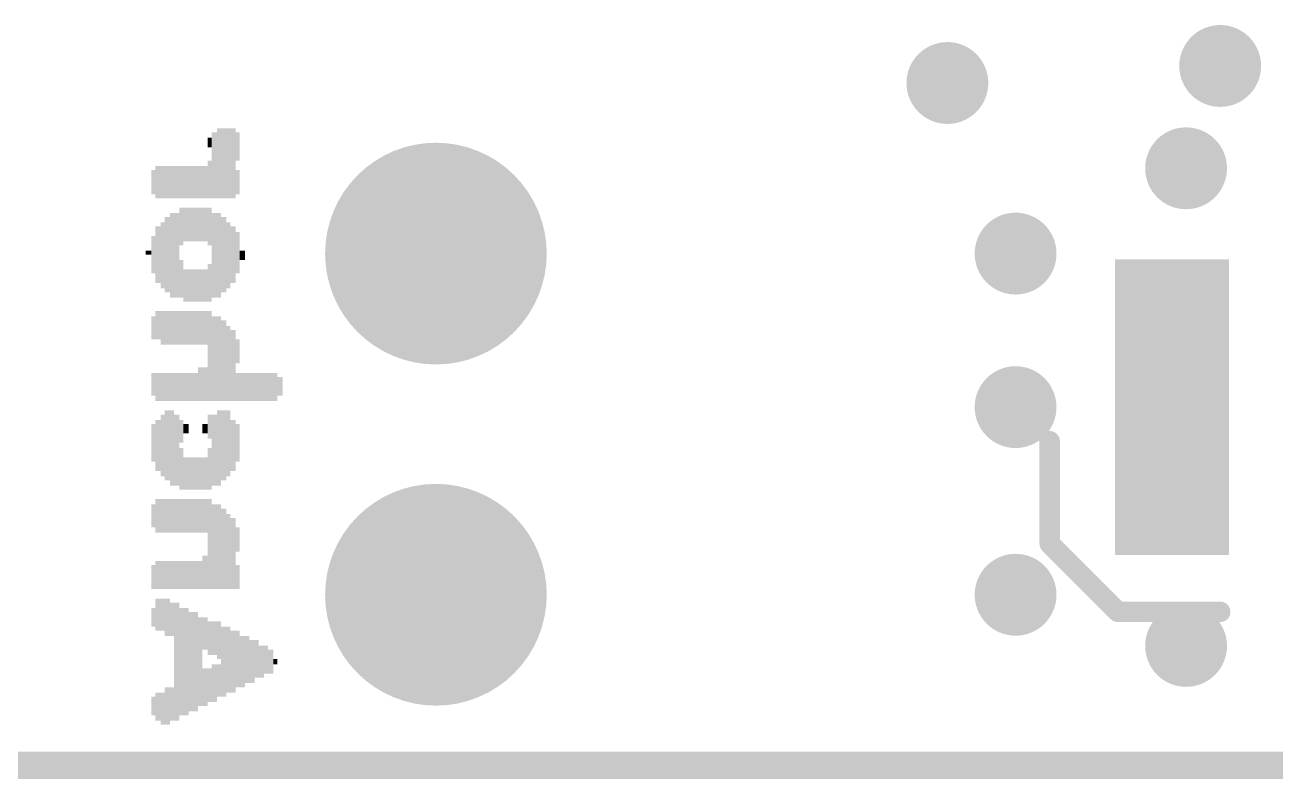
# Model space of a CAD drawing. Extents: x -17 to 166, y -13 to 51.
# Drawn here: x 4.56 to 13.87, y -0.1 to 5.51 of the extents above; entities that cross this region are included whole.
import ezdxf

# ---------------------------------------------------------------- set-up
doc = ezdxf.new("R2010")
doc.units = 0
for name, color, linetype in [('1', 12, 'CONTINUOUS'), ('16', 132, 'CONTINUOUS'), ('18', 110, 'CONTINUOUS'), ('20', 31, 'CONTINUOUS'), ('21', 41, 'CONTINUOUS'), ('22', 40, 'CONTINUOUS')]:
    doc.layers.add(name, color=color, linetype=linetype)

# ---------------------------------------------------------------- blocks, each defined once
blk = doc.blocks.new('RECT')
blk.add_solid([(-0.5, -0.5), (0.5, -0.5), (-0.5, 0.5), (0.5, 0.5)])
blk = doc.blocks.new('ROUNDV')
at = {"const_width": 0.5}
blk.add_lwpolyline([(0, -0.25, 1), (0, 0.25, 1), (0, -0.25)], format="xyb", dxfattribs=at)

msp = doc.modelspace()

# ---------------------------------------------------------------- linework, layer by layer
at = {"layer": '1', "const_width": 0.2032}
msp.add_lwpolyline([(25.4, 0), (0, 0)], dxfattribs=at)
at = {"layer": '16', "const_width": 0.2032}
msp.add_lwpolyline([(25.4, 0), (0, 0)], dxfattribs=at)
at = {"layer": '20', "const_width": 0.2032}
msp.add_lwpolyline([(60.96, 0), (0, 0)], dxfattribs=at)
at = {"layer": '21', "const_width": 0.1524}
for points in [[(12.192, 1.651), (12.192, 2.413)], [(12.7, 1.143), (12.192, 1.651)], [(13.462, 1.143), (12.7, 1.143)]]:
    msp.add_lwpolyline(points, dxfattribs=at)
at = {"layer": '21', "const_width": 0.0762}
for points in [[(12.2301, 2.413, 1), (12.1539, 2.413)], [(12.1539, 1.651, 1), (12.2301, 1.651)], [(12.2189, 1.6779, 1), (12.1651, 1.6241)], [(12.7, 1.1811, 1), (12.7, 1.1049)], [(13.462, 1.1049, 1), (13.462, 1.1811)], [(12.6731, 1.1161, 1), (12.7269, 1.1699)]]:
    msp.add_lwpolyline(points, format="xyb", dxfattribs=at)

# ---------------------------------------------------------------- block references
at = {"layer": '1', "xscale": 2.2, "yscale": 0.85, "rotation": 90}
msp.add_blockref('RECT', (13.103, 2.667), dxfattribs=at)
at = {"layer": '18'}
for p, xscale, yscale in [((13.462, 5.207), 0.6096, 0.6096), ((13.462, 5.207), 0.6096, 0.6096), ((11.43, 5.08), 0.6096, 0.6096), ((11.43, 5.08), 0.6096, 0.6096), ((13.208, 4.445), 0.6096, 0.6096), ((13.208, 4.445), 0.6096, 0.6096), ((7.62, 3.81), 1.651, 1.651), ((7.62, 3.81), 1.651, 1.651), ((11.938, 3.81), 0.6096, 0.6096), ((11.938, 3.81), 0.6096, 0.6096), ((11.938, 2.667), 0.6096, 0.6096), ((11.938, 2.667), 0.6096, 0.6096), ((7.62, 1.27), 1.651, 1.651), ((7.62, 1.27), 1.651, 1.651), ((11.938, 1.27), 0.6096, 0.6096), ((11.938, 1.27), 0.6096, 0.6096), ((13.208, 0.889), 0.6096, 0.6096), ((13.208, 0.889), 0.6096, 0.6096)]:
    msp.add_blockref('ROUNDV', p, dxfattribs=dict(at, xscale=xscale, yscale=yscale))
at = {"layer": '22', "rotation": 90}
for p, xscale, yscale in [((5.934, 4.637), 0.07, 0.03), ((5.969, 4.467), 0.49, 0.04), ((6.004, 4.482), 0.52, 0.03), ((6.039, 4.482), 0.52, 0.04), ((6.074, 4.482), 0.52, 0.03), ((6.109, 4.482), 0.52, 0.04), ((6.144, 4.607), 0.21, 0.03), ((5.934, 4.362), 0.28, 0.03), ((5.514, 4.342), 0.18, 0.03), ((5.549, 4.342), 0.24, 0.04), ((5.584, 4.342), 0.24, 0.03), ((5.619, 4.342), 0.24, 0.04), ((5.654, 4.342), 0.24, 0.03), ((5.689, 4.342), 0.24, 0.04), ((5.724, 4.342), 0.24, 0.03), ((5.759, 4.342), 0.24, 0.04), ((5.794, 4.342), 0.24, 0.03), ((5.829, 4.342), 0.24, 0.04), ((5.864, 4.342), 0.24, 0.03), ((5.899, 4.342), 0.24, 0.04), ((6.144, 4.342), 0.18, 0.03), ((5.654, 3.797), 0.63, 0.03), ((5.689, 3.797), 0.63, 0.04), ((5.724, 4.012), 0.28, 0.03), ((5.759, 4.027), 0.25, 0.04), ((5.794, 4.027), 0.25, 0.03), ((5.829, 4.027), 0.25, 0.04), ((5.864, 4.027), 0.25, 0.03), ((5.899, 4.027), 0.25, 0.04), ((5.934, 4.012), 0.28, 0.03), ((5.969, 3.797), 0.63, 0.04), ((6.004, 3.797), 0.63, 0.03), ((5.549, 3.802), 0.42, 0.04), ((5.584, 3.797), 0.49, 0.03), ((5.619, 3.802), 0.56, 0.04), ((6.039, 3.802), 0.56, 0.04), ((6.074, 3.797), 0.49, 0.03), ((6.109, 3.802), 0.42, 0.04), ((5.514, 3.802), 0.28, 0.03), ((6.144, 3.817), 0.31, 0.03), ((5.479, 3.817), 0.03, 0.04), ((6.179, 3.797), 0.07, 0.04), ((5.724, 3.622), 0.28, 0.03), ((5.934, 3.592), 0.28, 0.03), ((5.759, 3.572), 0.24, 0.04), ((5.794, 3.572), 0.24, 0.03), ((5.829, 3.572), 0.24, 0.04), ((5.864, 3.572), 0.24, 0.03), ((5.899, 3.572), 0.24, 0.04), ((5.549, 3.277), 0.21, 0.04), ((5.584, 3.257), 0.25, 0.03), ((5.619, 3.257), 0.25, 0.04), ((5.654, 3.257), 0.25, 0.03), ((5.689, 3.257), 0.25, 0.04), ((5.724, 3.257), 0.25, 0.03), ((5.759, 3.257), 0.25, 0.04), ((5.794, 3.257), 0.25, 0.03), ((5.829, 3.257), 0.25, 0.04), ((5.864, 3.257), 0.25, 0.03), ((5.899, 3.257), 0.25, 0.04), ((5.934, 3.047), 0.67, 0.03), ((5.514, 3.257), 0.17, 0.03), ((5.969, 3.027), 0.63, 0.04), ((6.004, 3.027), 0.63, 0.03), ((6.039, 3.012), 0.6, 0.04), ((6.074, 2.992), 0.56, 0.03), ((6.109, 2.977), 0.53, 0.04), ((6.144, 3.082), 0.18, 0.03), ((5.514, 2.837), 0.17, 0.03), ((5.549, 2.817), 0.21, 0.04), ((5.584, 2.817), 0.21, 0.03), ((5.619, 2.817), 0.21, 0.04), ((5.654, 2.817), 0.21, 0.03), ((5.689, 2.817), 0.21, 0.04), ((5.724, 2.817), 0.21, 0.03), ((5.759, 2.817), 0.21, 0.04), ((5.794, 2.817), 0.21, 0.03), ((5.829, 2.817), 0.21, 0.04), ((5.864, 2.837), 0.25, 0.03), ((5.899, 2.837), 0.25, 0.04), ((6.144, 2.817), 0.21, 0.03), ((6.179, 2.817), 0.21, 0.04), ((6.214, 2.817), 0.21, 0.03), ((6.249, 2.817), 0.21, 0.04), ((6.284, 2.817), 0.21, 0.03), ((6.319, 2.817), 0.21, 0.04), ((6.354, 2.817), 0.21, 0.03), ((6.389, 2.817), 0.21, 0.04), ((6.424, 2.817), 0.21, 0.03), ((6.459, 2.822), 0.14, 0.04), ((5.584, 2.382), 0.46, 0.03), ((5.619, 2.382), 0.52, 0.04), ((5.654, 2.362), 0.56, 0.03), ((5.689, 2.347), 0.53, 0.04), ((5.934, 2.522), 0.18, 0.03), ((5.969, 2.347), 0.53, 0.04), ((6.004, 2.362), 0.56, 0.03), ((6.039, 2.382), 0.52, 0.04), ((6.074, 2.397), 0.49, 0.03), ((5.514, 2.402), 0.28, 0.03), ((5.549, 2.382), 0.38, 0.04), ((5.724, 2.487), 0.17, 0.03), ((5.759, 2.507), 0.07, 0.04), ((5.899, 2.507), 0.07, 0.04), ((6.109, 2.382), 0.38, 0.04), ((6.144, 2.402), 0.28, 0.03), ((5.724, 2.207), 0.31, 0.03), ((5.934, 2.207), 0.31, 0.03), ((5.759, 2.172), 0.24, 0.04), ((5.794, 2.172), 0.24, 0.03), ((5.829, 2.172), 0.24, 0.04), ((5.864, 2.172), 0.24, 0.03), ((5.899, 2.172), 0.24, 0.04), ((5.549, 1.857), 0.25, 0.04), ((5.584, 1.857), 0.25, 0.03), ((5.619, 1.857), 0.25, 0.04), ((5.654, 1.857), 0.25, 0.03), ((5.689, 1.857), 0.25, 0.04), ((5.724, 1.857), 0.25, 0.03), ((5.759, 1.857), 0.25, 0.04), ((5.794, 1.857), 0.25, 0.03), ((5.829, 1.857), 0.25, 0.04), ((5.864, 1.857), 0.25, 0.03), ((5.899, 1.857), 0.25, 0.04), ((5.934, 1.647), 0.67, 0.03), ((5.514, 1.857), 0.17, 0.03), ((5.969, 1.627), 0.63, 0.04), ((6.004, 1.627), 0.63, 0.03), ((6.039, 1.612), 0.6, 0.04), ((6.074, 1.592), 0.56, 0.03), ((6.109, 1.577), 0.53, 0.04), ((6.144, 1.682), 0.18, 0.03), ((5.514, 1.402), 0.18, 0.03), ((5.549, 1.417), 0.21, 0.04), ((5.584, 1.417), 0.21, 0.03), ((5.619, 1.417), 0.21, 0.04), ((5.654, 1.417), 0.21, 0.03), ((5.689, 1.417), 0.21, 0.04), ((5.724, 1.417), 0.21, 0.03), ((5.759, 1.417), 0.21, 0.04), ((5.794, 1.417), 0.21, 0.03), ((5.829, 1.417), 0.21, 0.04), ((5.864, 1.417), 0.21, 0.03), ((5.899, 1.437), 0.25, 0.04), ((6.144, 1.402), 0.18, 0.03), ((5.549, 1.122), 0.24, 0.04), ((5.584, 1.122), 0.24, 0.03), ((5.619, 1.102), 0.28, 0.04), ((5.654, 1.087), 0.25, 0.03), ((5.689, 0.772), 0.88, 0.04), ((5.514, 1.102), 0.14, 0.03), ((5.724, 0.772), 0.8, 0.03), ((5.759, 0.772), 0.8, 0.04), ((5.794, 0.772), 0.74, 0.03), ((5.829, 0.772), 0.74, 0.04), ((5.864, 0.772), 0.66, 0.03), ((5.899, 0.982), 0.24, 0.04), ((5.934, 0.947), 0.25, 0.03), ((5.969, 0.947), 0.25, 0.04), ((6.004, 0.932), 0.28, 0.03), ((6.039, 0.772), 0.52, 0.04), ((6.074, 0.787), 0.49, 0.03), ((6.109, 0.772), 0.46, 0.04), ((6.144, 0.792), 0.42, 0.03), ((6.179, 0.772), 0.38, 0.04), ((6.214, 0.787), 0.35, 0.03), ((6.249, 0.772), 0.32, 0.04), ((6.284, 0.792), 0.28, 0.03), ((6.319, 0.772), 0.24, 0.04), ((6.354, 0.787), 0.21, 0.03), ((6.389, 0.772), 0.18, 0.04), ((5.969, 0.612), 0.28, 0.04), ((6.004, 0.632), 0.24, 0.03), ((6.424, 0.772), 0.04, 0.03), ((5.899, 0.582), 0.28, 0.04), ((5.934, 0.597), 0.25, 0.03), ((5.619, 0.442), 0.28, 0.04), ((5.654, 0.457), 0.25, 0.03), ((5.514, 0.442), 0.14, 0.03), ((5.549, 0.437), 0.21, 0.04), ((5.584, 0.422), 0.24, 0.03)]:
    msp.add_blockref('RECT', p, dxfattribs=dict(at, xscale=xscale, yscale=yscale))

doc.saveas('drawing.dxf')
